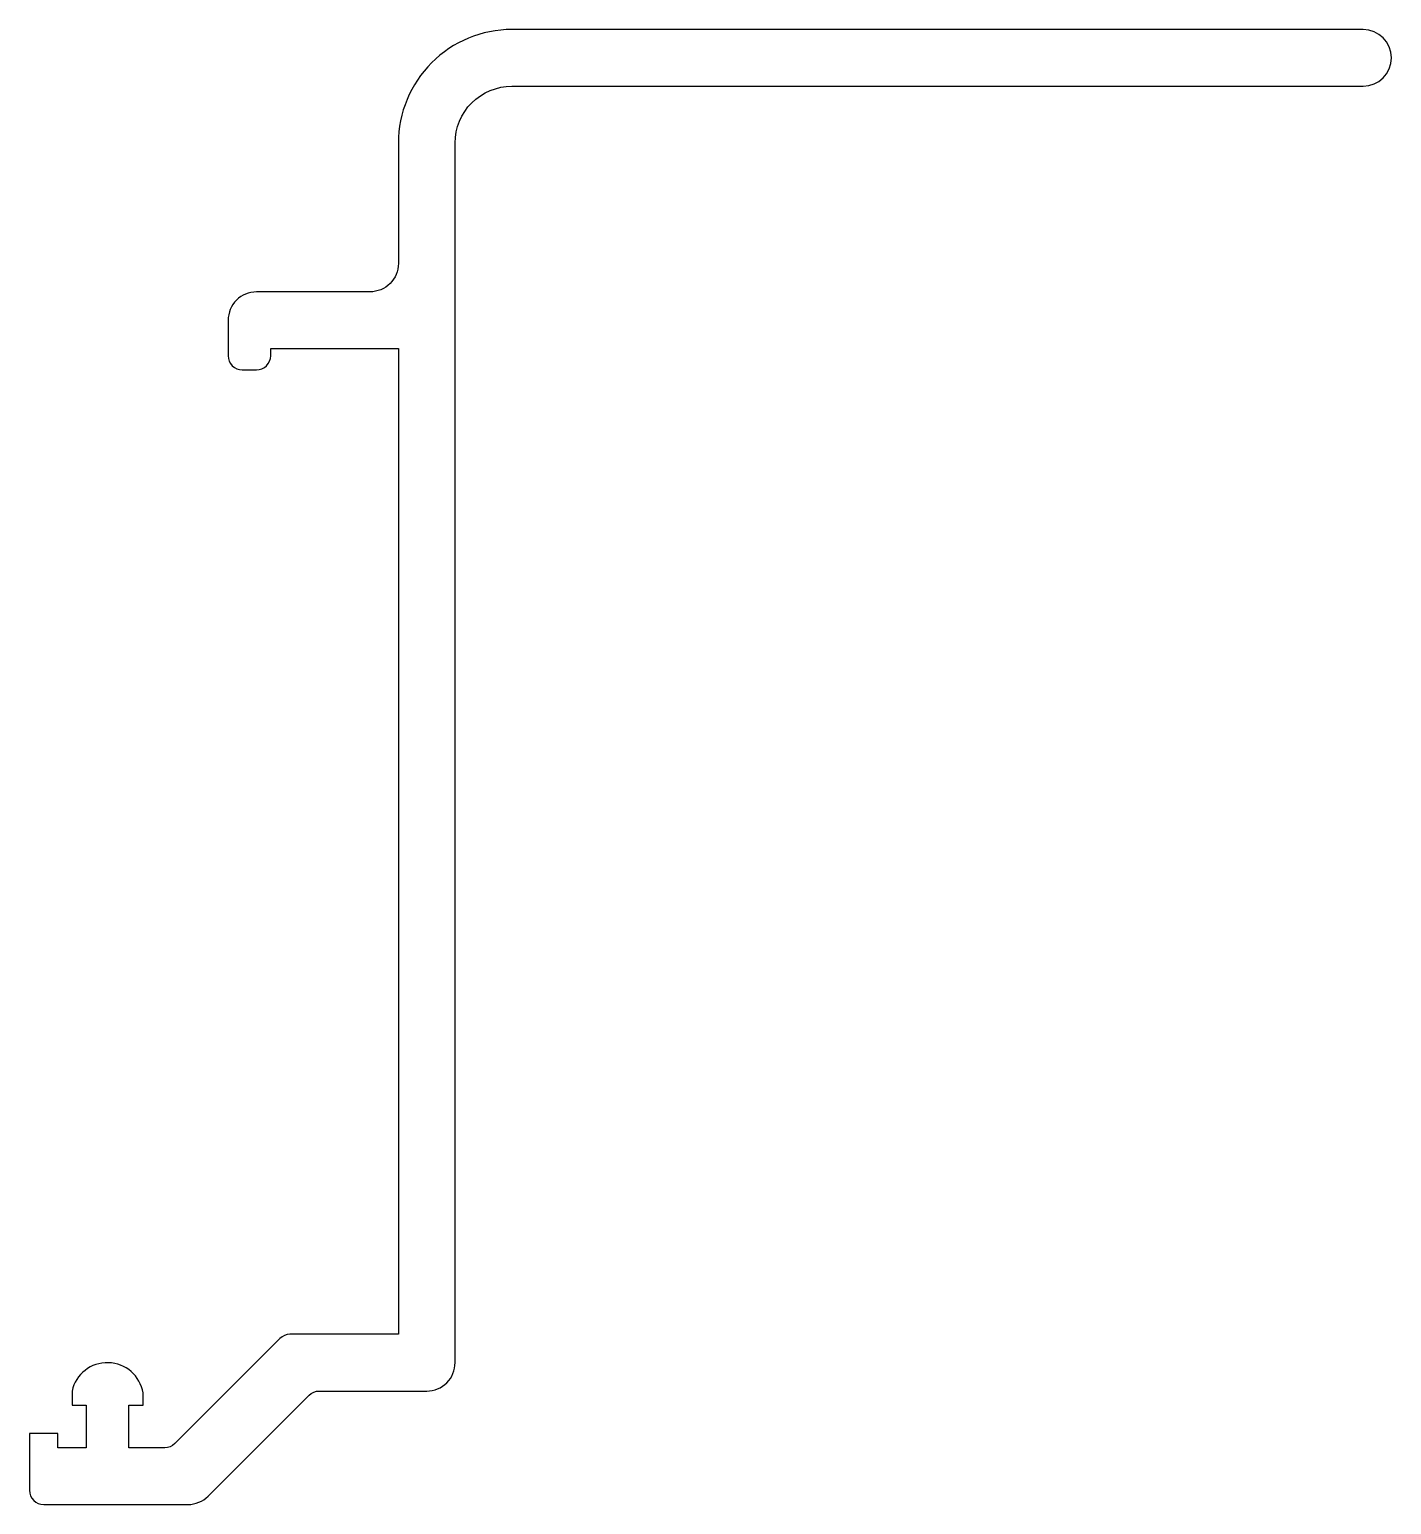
# Model space of a CAD drawing. Extents: x 267.7 to 315.7, y 271.6 to 323.6.
import ezdxf

# ---------------------------------------------------------------- set-up
doc = ezdxf.new("R2010")
doc.units = 0
doc.layers.get('0').update_dxf_attribs({"linetype": 'CONTINUOUS'})

msp = doc.modelspace()

# ---------------------------------------------------------------- linework, layer by layer
msp.add_lwpolyline([(277.86, 275.607), (281.653, 275.607, 0.414214), (282.653, 276.607), (282.653, 319.607, -0.414214), (284.653, 321.607), (314.653, 321.607, 1), (314.653, 323.607), (284.653, 323.607, 0.414214), (280.653, 319.607), (280.653, 315.357, -0.414214), (279.653, 314.357), (275.653, 314.357, 0.414214), (274.653, 313.357), (274.653, 312.107, 0.414214), (275.153, 311.607), (275.653, 311.607, 0.414214), (276.153, 312.107), (276.153, 312.357), (280.653, 312.357), (280.653, 277.607), (276.833, 277.607, 0.198912), (276.48, 277.46), (272.773, 273.753, -0.198912), (272.419, 273.607), (271.153, 273.607), (271.153, 275.107), (271.653, 275.107), (271.653, 275.54, 0.826395), (269.153, 275.607), (269.153, 275.107), (269.653, 275.107), (269.653, 273.607), (268.653, 273.607), (268.653, 274.107), (267.653, 274.107), (267.653, 272.107, 0.414214), (268.153, 271.607), (273.239, 271.607, 0.198912), (273.946, 271.9), (277.506, 275.46, -0.198912)], format="xyb", close=True)

doc.saveas('drawing.dxf')
